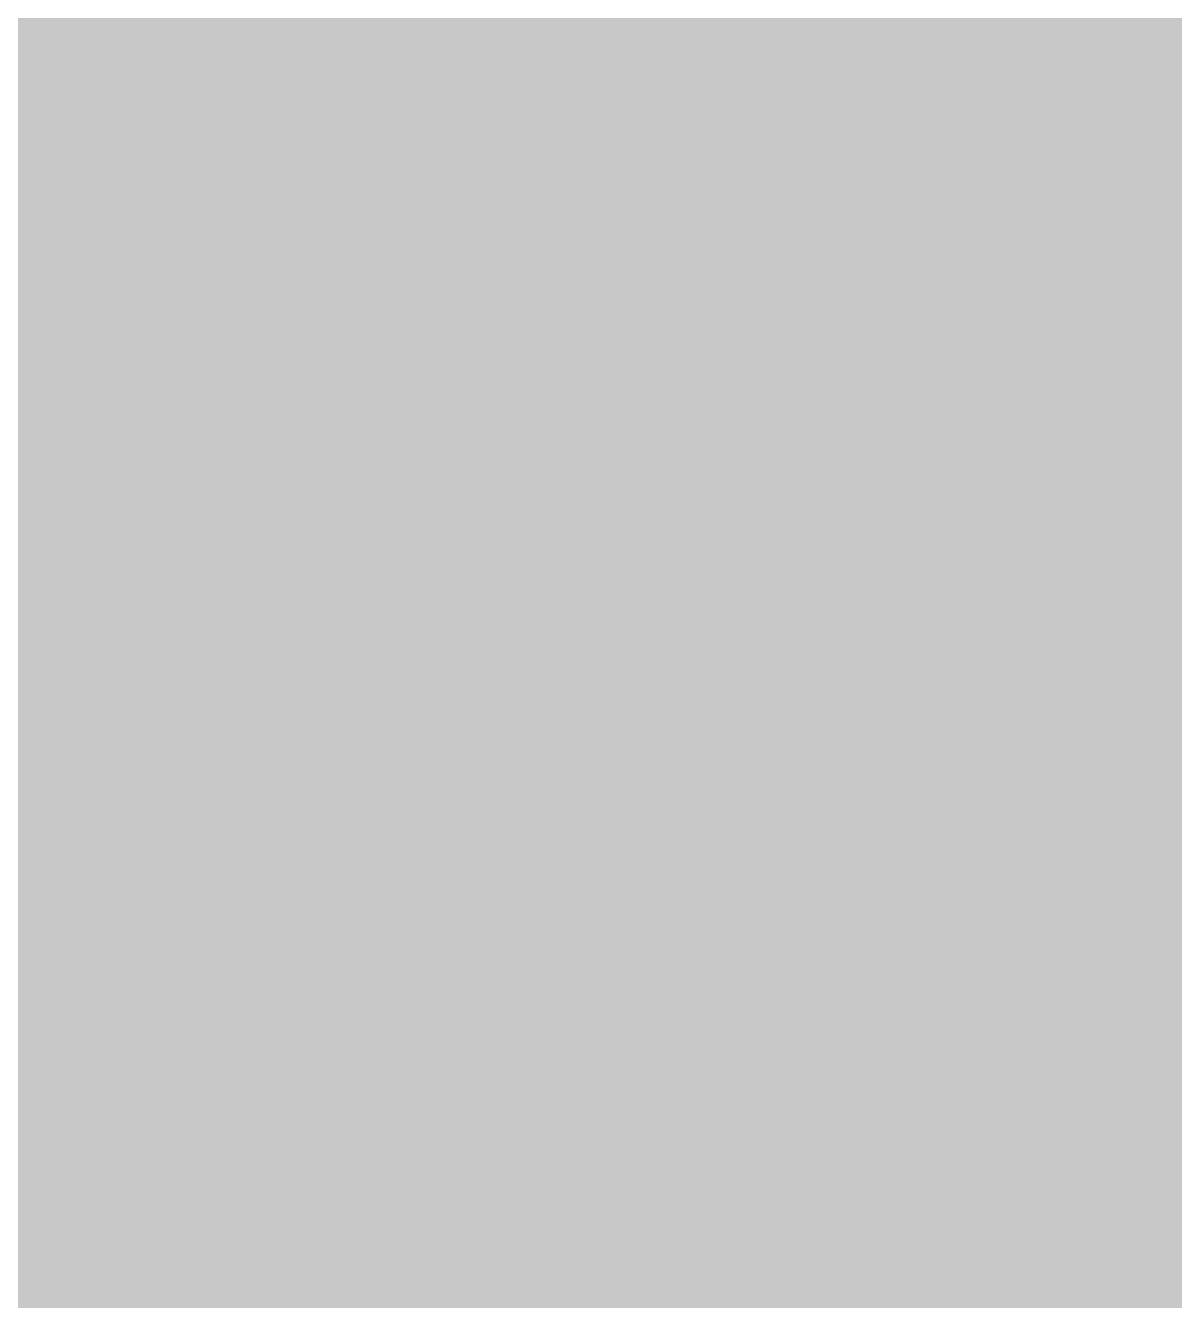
# Model space of a CAD drawing. Header units: millimetres. Extents: x 92 to 588, y 96 to 434.
# Drawn here: x 374.08 to 396.47, y 367 to 391.85 of the extents above; entities that cross this region are included whole.
import ezdxf

# ---------------------------------------------------------------- set-up
doc = ezdxf.new("R2010")
doc.units = ezdxf.units.MM
doc.layers.add('H', color=7, linetype='Continuous')
doc.layers.add('P', color=7, linetype='Continuous')

msp = doc.modelspace()

# ---------------------------------------------------------------- hatches: boundary and pattern name
at = {"layer": 'H', "linetype": 'Continuous'}
for points in [[(291.162, 223.903), (291.162, 433.788), (588.166, 433.788), (588.166, 223.903), (291.162, 223.903)], [(374.717, 390.555), (374.559, 390.59), (374.488, 390.625), (374.418, 390.643), (374.294, 390.731), (374.241, 390.802), (374.171, 390.872), (374.065, 391.049), (374.03, 391.172), (373.994, 391.296), (373.959, 391.578), (373.959, 391.754), (373.959, 391.913), (373.994, 392.213), (374.03, 392.354), (374.065, 392.495), (374.171, 392.724), (374.241, 392.83), (374.312, 392.918), (374.488, 393.077), (374.594, 393.13), (374.717, 393.183), (374.964, 393.236), (375.105, 393.254), (375.194, 393.254), (375.282, 393.236), (375.352, 393.236), (375.405, 393.218), (375.405, 392.883), (375.335, 392.901), (375.247, 392.918), (375.158, 392.936), (375.07, 392.954), (374.982, 392.954), (374.841, 392.918), (374.717, 392.866), (374.594, 392.777), (374.541, 392.724), (374.488, 392.672), (374.418, 392.53), (374.365, 392.372), (374.312, 392.195), (374.312, 392.089), (374.418, 391.895), (374.312, 391.843), (374.312, 391.807), (374.312, 391.772), (374.294, 391.719), (374.294, 391.666), (374.312, 391.543), (374.329, 391.331), (374.347, 391.243), (374.382, 391.155), (374.453, 391.031), (374.488, 390.996), (374.559, 390.925), (374.647, 390.872), (374.717, 390.855), (374.806, 390.837), (374.911, 390.855), (375.035, 390.908), (375.105, 390.961), (375.141, 390.996), (375.176, 391.031), (375.229, 391.119), (375.264, 391.296), (375.282, 391.437), (375.282, 391.525), (375.247, 391.648), (375.229, 391.701), (375.211, 391.754), (375.141, 391.843), (375.105, 391.895), (375.07, 391.913), (374.982, 391.948), (374.947, 391.966), (374.859, 391.984), (374.77, 391.984), (374.647, 391.966), (374.541, 391.948), (374.418, 391.895), (374.312, 392.089), (374.435, 392.16), (374.559, 392.213), (374.629, 392.231), (374.77, 392.266), (374.841, 392.266), (375, 392.266), (375.105, 392.231), (375.176, 392.213), (375.282, 392.16), (375.352, 392.107), (375.423, 392.054), (375.529, 391.913), (375.564, 391.843), (375.599, 391.754), (375.635, 391.56), (375.635, 391.349), (375.599, 391.172), (375.564, 391.084), (375.529, 390.996), (375.441, 390.855), (375.388, 390.802), (375.335, 390.749), (375.194, 390.661), (375.123, 390.625), (375.053, 390.59), (374.894, 390.555), (374.717, 390.555)], [(376.728, 390.555), (376.622, 390.555), (376.446, 390.59), (376.375, 390.608), (376.287, 390.643), (376.164, 390.731), (376.093, 390.784), (376.058, 390.837), (375.97, 390.961), (375.935, 391.031), (375.917, 391.102), (375.882, 391.243), (375.882, 391.331), (375.882, 391.437), (375.935, 391.631), (375.987, 391.719), (376.058, 391.807), (376.217, 391.931), (376.323, 392.001), (376.464, 391.86), (376.34, 391.737), (376.305, 391.666), (376.27, 391.596), (376.234, 391.437), (376.234, 391.349), (376.234, 391.243), (376.305, 391.049), (376.375, 390.961), (376.446, 390.89), (376.622, 390.819), (376.728, 390.819), (376.834, 390.819), (377.01, 390.89), (377.081, 390.943), (377.134, 391.013), (377.205, 391.19), (377.205, 391.296), (377.205, 391.384), (377.169, 391.507), (377.152, 391.56), (377.116, 391.596), (376.993, 391.701), (376.905, 391.754), (376.834, 391.772), (376.746, 391.825), (376.64, 391.86), (376.517, 391.913), (376.464, 391.86), (376.323, 392.001), (376.234, 392.054), (376.076, 392.178), (376.04, 392.248), (375.987, 392.319), (375.952, 392.478), (375.935, 392.583), (375.952, 392.654), (375.97, 392.777), (376.023, 392.901), (376.111, 393.007), (376.164, 393.06), (376.217, 393.113), (376.34, 393.183), (376.481, 393.236), (376.64, 393.254), (376.728, 393.254), (376.816, 393.254), (376.975, 393.236), (377.116, 393.183), (377.24, 393.113), (377.293, 393.077), (377.346, 393.024), (377.416, 392.918), (377.469, 392.795), (377.504, 392.672), (377.504, 392.601), (377.487, 392.513), (377.451, 392.336), (377.399, 392.248), (377.346, 392.178), (377.205, 392.037), (377.099, 391.984), (376.975, 392.142), (377.081, 392.248), (377.099, 392.319), (377.134, 392.372), (377.152, 392.513), (377.152, 392.601), (377.152, 392.689), (377.099, 392.83), (377.046, 392.883), (377.01, 392.918), (376.94, 392.954), (376.816, 392.989), (376.728, 393.007), (376.622, 393.007), (376.481, 392.954), (376.411, 392.901), (376.375, 392.866), (376.34, 392.813), (376.287, 392.707), (376.287, 392.619), (376.287, 392.548), (376.323, 392.442), (376.358, 392.407), (376.375, 392.354), (376.481, 392.283), (376.534, 392.248), (376.605, 392.213), (376.693, 392.16), (376.799, 392.107), (376.905, 392.072), (376.975, 392.142), (377.099, 391.984), (377.205, 391.931), (377.381, 391.79), (377.451, 391.719), (377.504, 391.648), (377.557, 391.454), (377.557, 391.331), (377.557, 391.26), (377.522, 391.102), (377.469, 390.961), (377.381, 390.837), (377.257, 390.731), (377.134, 390.643), (376.975, 390.59), (376.816, 390.555), (376.728, 390.555)], [(378.986, 390.608), (378.986, 390.978), (379.162, 391.137), (379.304, 391.296), (379.462, 391.437), (379.603, 391.596), (379.745, 391.754), (379.956, 392.019), (380.009, 392.125), (380.062, 392.213), (380.115, 392.425), (380.115, 392.53), (380.115, 392.619), (380.08, 392.707), (380.062, 392.76), (380.027, 392.813), (379.991, 392.848), (379.921, 392.901), (379.85, 392.918), (379.762, 392.954), (379.674, 392.954), (379.586, 392.954), (379.498, 392.936), (379.392, 392.901), (379.304, 392.866), (379.233, 392.83), (379.162, 392.795), (379.11, 392.76), (379.057, 392.724), (379.039, 393.095), (379.162, 393.148), (379.339, 393.201), (379.427, 393.218), (379.621, 393.254), (379.709, 393.254), (379.797, 393.254), (379.956, 393.218), (380.097, 393.183), (380.221, 393.113), (380.274, 393.06), (380.327, 393.007), (380.397, 392.901), (380.45, 392.76), (380.468, 392.619), (380.468, 392.548), (380.468, 392.389), (380.432, 392.266), (380.397, 392.142), (380.344, 392.019), (380.274, 391.913), (380.185, 391.807), (380.097, 391.684), (379.991, 391.578), (379.833, 391.402), (379.639, 391.208), (379.445, 391.031), (379.304, 390.908), (380.574, 390.908), (380.574, 390.608), (378.986, 390.608)], [(381.667, 390.555), (381.508, 390.59), (381.42, 390.625), (381.35, 390.643), (381.226, 390.731), (381.173, 390.802), (381.12, 390.872), (381.015, 391.049), (380.962, 391.172), (380.926, 391.296), (380.891, 391.578), (380.891, 391.754), (380.891, 391.913), (380.926, 392.213), (380.962, 392.354), (380.997, 392.495), (381.103, 392.724), (381.173, 392.83), (381.244, 392.918), (381.438, 393.077), (381.544, 393.13), (381.65, 393.183), (381.914, 393.236), (382.055, 393.254), (382.143, 393.254), (382.214, 393.236), (382.285, 393.236), (382.337, 393.218), (382.337, 392.883), (382.267, 392.901), (382.196, 392.918), (382.108, 392.936), (382.002, 392.954), (381.932, 392.954), (381.773, 392.918), (381.65, 392.866), (381.526, 392.777), (381.491, 392.724), (381.438, 392.672), (381.35, 392.53), (381.297, 392.372), (381.261, 392.195), (381.244, 392.089), (381.367, 391.895), (381.244, 391.843), (381.244, 391.807), (381.244, 391.772), (381.244, 391.666), (381.244, 391.543), (381.261, 391.331), (381.297, 391.243), (381.314, 391.155), (381.385, 391.031), (381.42, 390.996), (381.491, 390.925), (381.579, 390.872), (381.667, 390.855), (381.755, 390.837), (381.844, 390.855), (381.985, 390.908), (382.055, 390.961), (382.09, 390.996), (382.126, 391.031), (382.161, 391.119), (382.214, 391.296), (382.214, 391.437), (382.214, 391.525), (382.196, 391.648), (382.179, 391.701), (382.143, 391.754), (382.09, 391.843), (382.038, 391.895), (382.002, 391.913), (381.932, 391.948), (381.879, 391.966), (381.791, 391.984), (381.702, 391.984), (381.597, 391.966), (381.473, 391.948), (381.367, 391.895), (381.244, 392.089), (381.367, 392.16), (381.508, 392.213), (381.561, 392.231), (381.702, 392.266), (381.791, 392.266), (381.932, 392.266), (382.055, 392.231), (382.108, 392.213), (382.232, 392.16), (382.285, 392.107), (382.355, 392.054), (382.461, 391.913), (382.496, 391.843), (382.531, 391.754), (382.567, 391.56), (382.567, 391.454), (382.567, 391.349), (382.531, 391.172), (382.496, 391.084), (382.461, 390.996), (382.373, 390.855), (382.32, 390.802), (382.267, 390.749), (382.143, 390.661), (382.073, 390.625), (381.985, 390.59), (381.826, 390.555), (381.667, 390.555)], [(382.69, 389.814), (381.685, 390.802), (382.69, 391.807), (383.696, 390.802), (382.69, 389.814)], [(378.034, 390.608), (378.034, 391.102), (378.439, 391.102), (378.439, 390.608), (378.034, 390.608)], [(386.147, 387.803), (385.16, 388.809), (386.147, 389.814), (387.153, 388.809), (386.147, 387.803)], [(387.153, 386.41), (387.065, 386.41), (386.906, 386.427), (386.835, 386.463), (386.765, 386.498), (386.641, 386.586), (386.588, 386.639), (386.518, 386.71), (386.412, 386.904), (386.377, 387.009), (386.341, 387.133), (386.306, 387.433), (386.306, 387.592), (386.306, 387.75), (386.341, 388.068), (386.377, 388.209), (386.412, 388.332), (386.518, 388.562), (386.588, 388.668), (386.659, 388.773), (386.835, 388.914), (386.941, 388.985), (387.065, 389.038), (387.312, 389.091), (387.453, 389.091), (387.541, 389.091), (387.629, 389.073), (387.7, 389.073), (387.753, 389.056), (387.753, 388.72), (387.682, 388.756), (387.611, 388.773), (387.506, 388.791), (387.417, 388.791), (387.329, 388.791), (387.188, 388.756), (387.065, 388.703), (386.941, 388.632), (386.888, 388.579), (386.853, 388.509), (386.765, 388.385), (386.712, 388.227), (386.677, 388.033), (386.659, 387.927), (386.765, 387.75), (386.659, 387.68), (386.659, 387.609), (386.659, 387.38), (386.677, 387.168), (386.712, 387.08), (386.73, 387.009), (386.8, 386.886), (386.835, 386.833), (386.906, 386.763), (386.994, 386.727), (387.065, 386.692), (387.153, 386.692), (387.259, 386.692), (387.382, 386.745), (387.47, 386.798), (387.488, 386.833), (387.523, 386.868), (387.576, 386.974), (387.629, 387.133), (387.629, 387.274), (387.629, 387.362), (387.611, 387.486), (387.576, 387.556), (387.559, 387.609), (387.488, 387.697), (387.453, 387.733), (387.417, 387.768), (387.329, 387.803), (387.294, 387.803), (387.206, 387.821), (387.118, 387.821), (386.994, 387.821), (386.888, 387.786), (386.765, 387.75), (386.659, 387.927), (386.782, 388.015), (386.906, 388.068), (386.976, 388.085), (387.118, 388.103), (387.188, 388.103), (387.347, 388.103), (387.453, 388.085), (387.523, 388.068), (387.629, 387.997), (387.7, 387.962), (387.77, 387.891), (387.876, 387.768), (387.911, 387.68), (387.947, 387.592), (387.982, 387.398), (387.982, 387.292), (387.982, 387.203), (387.947, 387.009), (387.911, 386.921), (387.876, 386.851), (387.788, 386.71), (387.735, 386.639), (387.682, 386.586), (387.541, 386.498), (387.47, 386.463), (387.4, 386.445), (387.241, 386.41), (387.153, 386.41)], [(389.075, 386.392), (388.97, 386.41), (388.793, 386.427), (388.723, 386.463), (388.635, 386.48), (388.511, 386.568), (388.458, 386.621), (388.405, 386.674), (388.317, 386.798), (388.282, 386.868), (388.264, 386.939), (388.229, 387.098), (388.229, 387.168), (388.229, 387.274), (388.282, 387.468), (388.335, 387.556), (388.405, 387.644), (388.564, 387.786), (388.67, 387.838), (388.811, 387.697), (388.687, 387.592), (388.652, 387.521), (388.617, 387.45), (388.582, 387.292), (388.582, 387.203), (388.582, 387.08), (388.652, 386.886), (388.723, 386.815), (388.793, 386.745), (388.97, 386.657), (389.075, 386.657), (389.181, 386.657), (389.358, 386.727), (389.428, 386.78), (389.481, 386.851), (389.552, 387.045), (389.552, 387.151), (389.552, 387.221), (389.516, 387.345), (389.499, 387.398), (389.464, 387.45), (389.34, 387.539), (389.252, 387.592), (389.181, 387.627), (389.093, 387.662), (388.987, 387.697), (388.881, 387.75), (388.811, 387.697), (388.67, 387.838), (388.582, 387.909), (388.44, 388.033), (388.388, 388.085), (388.335, 388.156), (388.299, 388.332), (388.299, 388.421), (388.299, 388.491), (388.317, 388.632), (388.37, 388.756), (388.458, 388.862), (388.511, 388.914), (388.564, 388.95), (388.687, 389.02), (388.829, 389.073), (388.987, 389.091), (389.075, 389.108), (389.164, 389.091), (389.322, 389.073), (389.464, 389.038), (389.587, 388.967), (389.64, 388.914), (389.693, 388.862), (389.763, 388.756), (389.816, 388.65), (389.852, 388.509), (389.852, 388.438), (389.852, 388.35), (389.799, 388.191), (389.746, 388.103), (389.693, 388.015), (389.552, 387.891), (389.446, 387.838), (389.322, 387.98), (389.428, 388.103), (389.446, 388.156), (389.481, 388.227), (389.499, 388.368), (389.516, 388.438), (389.499, 388.526), (389.446, 388.668), (389.393, 388.738), (389.358, 388.756), (389.287, 388.809), (389.164, 388.844), (389.075, 388.844), (388.97, 388.844), (388.829, 388.791), (388.758, 388.738), (388.723, 388.72), (388.687, 388.65), (388.652, 388.544), (388.635, 388.456), (388.635, 388.403), (388.67, 388.297), (388.705, 388.244), (388.74, 388.209), (388.829, 388.121), (388.881, 388.085), (388.952, 388.05), (389.058, 387.997), (389.164, 387.962), (389.252, 387.927), (389.322, 387.98), (389.446, 387.838), (389.569, 387.768), (389.728, 387.644), (389.799, 387.574), (389.852, 387.486), (389.905, 387.292), (389.905, 387.186), (389.905, 387.098), (389.887, 386.939), (389.816, 386.798), (389.728, 386.674), (389.675, 386.621), (389.605, 386.568), (389.481, 386.48), (389.322, 386.427), (389.164, 386.41), (389.075, 386.392)], [(392.356, 386.463), (392.356, 387.345), (392.356, 387.627), (392.356, 388.632), (391.492, 387.627), (392.356, 387.627), (392.356, 387.345), (391.21, 387.345), (391.21, 387.715), (392.374, 389.038), (392.691, 389.038), (392.691, 387.627), (392.991, 387.627), (392.991, 387.345), (392.691, 387.345), (392.691, 386.463), (392.356, 386.463)], [(393.291, 386.463), (393.291, 386.815), (393.45, 386.974), (393.609, 387.133), (393.767, 387.292), (393.909, 387.45), (394.05, 387.609), (394.244, 387.856), (394.314, 387.962), (394.35, 388.068), (394.42, 388.262), (394.42, 388.368), (394.402, 388.473), (394.385, 388.562), (394.367, 388.597), (394.314, 388.668), (394.297, 388.685), (394.226, 388.738), (394.155, 388.773), (394.067, 388.791), (393.979, 388.791), (393.873, 388.791), (393.785, 388.773), (393.697, 388.738), (393.609, 388.72), (393.538, 388.685), (393.468, 388.65), (393.397, 388.597), (393.362, 388.579), (393.344, 388.932), (393.45, 388.985), (393.644, 389.038), (393.732, 389.073), (393.909, 389.091), (394.085, 389.091), (394.244, 389.073), (394.385, 389.02), (394.508, 388.95), (394.561, 388.897), (394.614, 388.862), (394.685, 388.738), (394.738, 388.615), (394.773, 388.473), (394.773, 388.385), (394.755, 388.244), (394.738, 388.103), (394.702, 387.98), (394.632, 387.874), (394.561, 387.75), (394.473, 387.644), (394.385, 387.539), (394.297, 387.433), (394.12, 387.239), (393.926, 387.062), (393.732, 386.886), (393.609, 386.763), (394.879, 386.763), (394.879, 386.463), (393.291, 386.463)], [(374.7, 386.11), (374.629, 386.128), (374.559, 386.128), (374.488, 386.145), (374.488, 386.48), (374.559, 386.463), (374.629, 386.427), (374.735, 386.41), (374.823, 386.41), (374.911, 386.41), (375.053, 386.445), (375.194, 386.498), (375.317, 386.586), (375.352, 386.639), (375.405, 386.692), (375.476, 386.833), (375.529, 386.992), (375.564, 387.168), (375.582, 387.274), (375.476, 387.468), (375.582, 387.521), (375.582, 387.592), (375.582, 387.627), (375.582, 387.68), (375.582, 387.821), (375.564, 388.033), (375.546, 388.121), (375.511, 388.191), (375.441, 388.315), (375.405, 388.368), (375.37, 388.403), (375.282, 388.473), (375.247, 388.491), (375.176, 388.509), (375.088, 388.509), (374.982, 388.509), (374.841, 388.456), (374.77, 388.403), (374.735, 388.368), (374.717, 388.332), (374.665, 388.227), (374.612, 388.068), (374.612, 387.927), (374.612, 387.838), (374.629, 387.715), (374.647, 387.644), (374.682, 387.609), (374.753, 387.503), (374.788, 387.468), (374.823, 387.45), (374.894, 387.415), (374.947, 387.398), (375.017, 387.38), (375.123, 387.38), (375.229, 387.38), (375.352, 387.415), (375.476, 387.468), (375.582, 387.274), (375.441, 387.186), (375.317, 387.133), (375.247, 387.115), (375.105, 387.098), (375.035, 387.098), (374.894, 387.098), (374.77, 387.133), (374.717, 387.151), (374.594, 387.203), (374.541, 387.256), (374.47, 387.309), (374.365, 387.433), (374.329, 387.521), (374.294, 387.609), (374.259, 387.803), (374.259, 387.909), (374.259, 388.015), (374.294, 388.191), (374.329, 388.279), (374.365, 388.35), (374.453, 388.491), (374.506, 388.562), (374.559, 388.615), (374.682, 388.703), (374.841, 388.773), (375, 388.791), (375.088, 388.809), (375.176, 388.791), (375.335, 388.773), (375.405, 388.738), (375.476, 388.703), (375.599, 388.615), (375.652, 388.562), (375.723, 388.491), (375.829, 388.315), (375.864, 388.191), (375.899, 388.068), (375.935, 387.786), (375.935, 387.609), (375.935, 387.45), (375.899, 387.151), (375.864, 387.009), (375.829, 386.868), (375.723, 386.621), (375.652, 386.533), (375.582, 386.427), (375.388, 386.269), (375.3, 386.216), (375.194, 386.163), (374.929, 386.11), (374.77, 386.11), (374.7, 386.11)], [(377.381, 386.163), (377.381, 386.533), (377.54, 386.692), (377.698, 386.833), (377.857, 386.992), (377.998, 387.151), (378.139, 387.309), (378.351, 387.574), (378.404, 387.662), (378.457, 387.768), (378.51, 387.962), (378.51, 388.068), (378.51, 388.174), (378.475, 388.262), (378.457, 388.297), (378.422, 388.368), (378.386, 388.403), (378.316, 388.438), (378.245, 388.473), (378.157, 388.491), (378.069, 388.509), (377.981, 388.491), (377.892, 388.473), (377.787, 388.456), (377.698, 388.421), (377.628, 388.385), (377.557, 388.35), (377.504, 388.315), (377.451, 388.279), (377.434, 388.65), (377.557, 388.703), (377.734, 388.756), (377.822, 388.773), (378.016, 388.791), (378.104, 388.809), (378.192, 388.791), (378.351, 388.773), (378.492, 388.72), (378.616, 388.65), (378.669, 388.615), (378.704, 388.562), (378.792, 388.456), (378.845, 388.315), (378.863, 388.174), (378.863, 388.085), (378.863, 387.944), (378.827, 387.803), (378.792, 387.68), (378.739, 387.574), (378.669, 387.468), (378.58, 387.345), (378.492, 387.239), (378.386, 387.133), (378.21, 386.957), (378.016, 386.763), (377.84, 386.586), (377.698, 386.463), (378.968, 386.463), (378.968, 386.163), (377.381, 386.163)], [(380.009, 386.11), (379.921, 386.11), (379.727, 386.128), (379.621, 386.163), (379.445, 386.216), (379.304, 386.269), (379.304, 386.639), (379.445, 386.551), (379.621, 386.48), (379.709, 386.445), (379.903, 386.41), (379.991, 386.41), (380.097, 386.41), (380.203, 386.445), (380.256, 386.463), (380.344, 386.516), (380.38, 386.551), (380.45, 386.639), (380.485, 386.727), (380.503, 386.763), (380.521, 386.886), (380.521, 386.957), (380.521, 387.027), (380.503, 387.133), (380.485, 387.186), (380.468, 387.221), (380.397, 387.309), (380.362, 387.327), (380.291, 387.38), (380.203, 387.398), (380.097, 387.415), (379.833, 387.415), (379.833, 387.715), (379.939, 387.715), (380.062, 387.715), (380.256, 387.768), (380.327, 387.821), (380.362, 387.856), (380.415, 387.909), (380.468, 388.033), (380.468, 388.138), (380.468, 388.191), (380.45, 388.279), (380.432, 388.315), (380.415, 388.35), (380.362, 388.403), (380.344, 388.421), (380.274, 388.456), (380.185, 388.491), (380.115, 388.491), (380.027, 388.509), (379.939, 388.491), (379.833, 388.473), (379.745, 388.456), (379.656, 388.421), (379.568, 388.385), (379.515, 388.35), (379.445, 388.315), (379.392, 388.279), (379.374, 388.65), (379.498, 388.703), (379.674, 388.756), (379.78, 388.773), (379.956, 388.791), (380.044, 388.809), (380.221, 388.791), (380.362, 388.773), (380.415, 388.738), (380.538, 388.685), (380.591, 388.65), (380.644, 388.615), (380.732, 388.509), (380.768, 388.456), (380.785, 388.385), (380.82, 388.262), (380.82, 388.174), (380.82, 388.068), (380.75, 387.891), (380.679, 387.803), (380.609, 387.733), (380.45, 387.627), (380.344, 387.592), (380.432, 387.556), (380.521, 387.521), (380.609, 387.468), (380.697, 387.415), (380.732, 387.362), (380.803, 387.274), (380.82, 387.221), (380.856, 387.151), (380.873, 387.009), (380.873, 386.939), (380.873, 386.851), (380.838, 386.692), (380.82, 386.604), (380.785, 386.533), (380.697, 386.41), (380.644, 386.357), (380.591, 386.286), (380.45, 386.198), (380.38, 386.163), (380.291, 386.145), (380.115, 386.11), (380.009, 386.11)], [(390.381, 386.463), (390.381, 386.957), (390.786, 386.957), (390.786, 386.463), (390.381, 386.463)], [(376.428, 386.163), (376.428, 386.657), (376.834, 386.657), (376.834, 386.163), (376.428, 386.163)], [(387.611, 382.97), (386.624, 383.976), (387.611, 384.981), (388.617, 383.976), (387.611, 382.97)], [(388.617, 381.577), (388.529, 381.577), (388.37, 381.612), (388.299, 381.63), (388.229, 381.665), (388.105, 381.753), (388.052, 381.806), (387.982, 381.877), (387.876, 382.071), (387.841, 382.176), (387.805, 382.3), (387.77, 382.6), (387.77, 382.758), (387.77, 382.935), (387.805, 383.235), (387.841, 383.376), (387.876, 383.499), (387.982, 383.746), (388.052, 383.852), (388.123, 383.94), (388.299, 384.099), (388.405, 384.152), (388.529, 384.205), (388.776, 384.258), (388.934, 384.258), (389.005, 384.258), (389.093, 384.258), (389.164, 384.24), (389.217, 384.223), (389.217, 383.887), (389.146, 383.923), (389.075, 383.94), (388.987, 383.958), (388.881, 383.958), (388.793, 383.958), (388.652, 383.94), (388.529, 383.87), (388.405, 383.799), (388.352, 383.746), (388.317, 383.693), (388.229, 383.552), (388.176, 383.393), (388.141, 383.199), (388.123, 383.094), (388.229, 382.917), (388.123, 382.847), (388.123, 382.811), (388.123, 382.776), (388.123, 382.741), (388.123, 382.688), (388.123, 382.564), (388.141, 382.335), (388.176, 382.247), (388.194, 382.176), (388.264, 382.053), (388.299, 382), (388.37, 381.929), (388.458, 381.894), (388.529, 381.859), (388.617, 381.859), (388.723, 381.859), (388.846, 381.912), (388.934, 381.965), (388.97, 382), (388.987, 382.053), (389.04, 382.141), (389.093, 382.318), (389.093, 382.459), (389.093, 382.529), (389.075, 382.67), (389.058, 382.723), (389.023, 382.776), (388.952, 382.864), (388.917, 382.9), (388.881, 382.935), (388.811, 382.97), (388.758, 382.97), (388.67, 382.988), (388.582, 382.988), (388.458, 382.988), (388.352, 382.953), (388.229, 382.917), (388.123, 383.094), (388.246, 383.182), (388.37, 383.235), (388.44, 383.252), (388.582, 383.27), (388.67, 383.27), (388.811, 383.27), (388.934, 383.252), (388.987, 383.235), (389.093, 383.164), (389.164, 383.129), (389.234, 383.076), (389.34, 382.935), (389.375, 382.847), (389.411, 382.776), (389.446, 382.582), (389.446, 382.37), (389.411, 382.176), (389.375, 382.106), (389.34, 382.018), (389.252, 381.877), (389.199, 381.824), (389.146, 381.753), (389.005, 381.665), (388.934, 381.63), (388.864, 381.612), (388.705, 381.577), (388.617, 381.577)], [(390.204, 381.577), (390.134, 381.577), (390.046, 381.577), (389.975, 381.594), (389.905, 381.612), (389.905, 381.947), (389.975, 381.929), (390.063, 381.894), (390.151, 381.877), (390.24, 381.877), (390.328, 381.877), (390.487, 381.912), (390.61, 381.965), (390.734, 382.053), (390.786, 382.106), (390.822, 382.159), (390.91, 382.3), (390.963, 382.459), (390.998, 382.635), (390.998, 382.741), (390.91, 382.935), (390.998, 382.988), (391.016, 383.058), (391.016, 383.27), (390.98, 383.499), (390.963, 383.588), (390.928, 383.658), (390.875, 383.782), (390.822, 383.834), (390.786, 383.87), (390.716, 383.94), (390.681, 383.958), (390.592, 383.976), (390.504, 383.976), (390.398, 383.976), (390.275, 383.923), (390.187, 383.87), (390.134, 383.782), (390.081, 383.693), (390.046, 383.517), (390.028, 383.393), (390.028, 383.305), (390.063, 383.164), (390.099, 383.058), (390.169, 382.97), (390.204, 382.935), (390.24, 382.917), (390.328, 382.882), (390.363, 382.864), (390.451, 382.847), (390.54, 382.847), (390.645, 382.847), (390.786, 382.882), (390.91, 382.935), (390.998, 382.741), (390.857, 382.653), (390.734, 382.6), (390.681, 382.582), (390.54, 382.564), (390.469, 382.564), (390.328, 382.564), (390.204, 382.6), (390.134, 382.617), (390.028, 382.67), (389.957, 382.706), (389.905, 382.776), (389.799, 382.9), (389.746, 382.988), (389.728, 383.058), (389.693, 383.252), (389.675, 383.376), (389.693, 383.464), (389.71, 383.658), (389.746, 383.729), (389.781, 383.817), (389.869, 383.958), (389.922, 384.028), (389.975, 384.081), (390.116, 384.17), (390.187, 384.205), (390.275, 384.223), (390.416, 384.258), (390.504, 384.258), (390.592, 384.258), (390.751, 384.24), (390.822, 384.205), (390.892, 384.17), (391.016, 384.081), (391.086, 384.028), (391.139, 383.958), (391.245, 383.764), (391.28, 383.658), (391.316, 383.535), (391.351, 383.252), (391.351, 383.076), (391.351, 382.917), (391.316, 382.617), (391.28, 382.459), (391.245, 382.335), (391.139, 382.088), (391.069, 381.982), (390.998, 381.894), (390.822, 381.735), (390.716, 381.683), (390.61, 381.63), (390.345, 381.577), (390.204, 381.577)], [(395.425, 381.577), (395.337, 381.577), (395.143, 381.594), (395.055, 381.63), (394.861, 381.665), (394.72, 381.735), (394.72, 382.106), (394.879, 382.018), (395.037, 381.947), (395.143, 381.912), (395.32, 381.877), (395.408, 381.877), (395.514, 381.877), (395.62, 381.912), (395.672, 381.929), (395.761, 381.982), (395.796, 382.018), (395.866, 382.106), (395.902, 382.194), (395.919, 382.229), (395.937, 382.353), (395.937, 382.494), (395.919, 382.6), (395.902, 382.653), (395.884, 382.688), (395.831, 382.758), (395.796, 382.794), (395.708, 382.847), (395.62, 382.864), (395.514, 382.882), (395.408, 382.882), (395.249, 382.882), (395.249, 383.164), (395.373, 383.164), (395.478, 383.182), (395.672, 383.235), (395.743, 383.288), (395.778, 383.305), (395.849, 383.376), (395.884, 383.499), (395.902, 383.605), (395.902, 383.658), (395.884, 383.746), (395.866, 383.782), (395.831, 383.799), (395.796, 383.87), (395.761, 383.887), (395.69, 383.923), (395.62, 383.94), (395.531, 383.958), (395.443, 383.958), (395.355, 383.958), (395.267, 383.94), (395.161, 383.923), (395.073, 383.887), (395.002, 383.852), (394.932, 383.817), (394.879, 383.782), (394.826, 383.746), (394.79, 384.099), (394.932, 384.17), (395.108, 384.223), (395.196, 384.24), (395.39, 384.258), (395.478, 384.258), (395.637, 384.258), (395.778, 384.223), (395.849, 384.205), (395.955, 384.152), (396.025, 384.117), (396.078, 384.081), (396.166, 383.976), (396.184, 383.923), (396.219, 383.852), (396.237, 383.729), (396.255, 383.64), (396.237, 383.535), (396.166, 383.358), (396.113, 383.27), (396.043, 383.199), (395.866, 383.094), (395.778, 383.058), (395.849, 383.023), (395.937, 382.988), (396.043, 382.935), (396.113, 382.864), (396.149, 382.829), (396.219, 382.741), (396.255, 382.688), (396.272, 382.617), (396.29, 382.476), (396.29, 382.3), (396.272, 382.141), (396.237, 382.071), (396.202, 382), (396.113, 381.877), (396.06, 381.806), (396.008, 381.753), (395.866, 381.665), (395.796, 381.63), (395.708, 381.612), (395.531, 381.577), (395.425, 381.577)], [(393.009, 381.63), (393.009, 381.894), (393.468, 381.894), (393.468, 383.623), (393.009, 383.623), (393.009, 383.852), (393.132, 383.87), (393.326, 383.905), (393.397, 383.94), (393.468, 384.011), (393.52, 384.117), (393.538, 384.223), (393.803, 384.223), (393.803, 381.894), (394.261, 381.894), (394.261, 381.63), (393.009, 381.63)], [(376.834, 379.583), (376.746, 379.583), (376.587, 379.619), (376.517, 379.636), (376.446, 379.672), (376.323, 379.76), (376.252, 379.813), (376.199, 379.883), (376.093, 380.077), (376.058, 380.183), (376.023, 380.307), (375.987, 380.607), (375.97, 380.765), (375.987, 380.942), (376.005, 381.242), (376.04, 381.383), (376.076, 381.506), (376.181, 381.753), (376.252, 381.859), (376.34, 381.947), (376.517, 382.106), (376.622, 382.159), (376.728, 382.212), (376.993, 382.265), (377.134, 382.265), (377.222, 382.265), (377.293, 382.265), (377.363, 382.247), (377.434, 382.229), (377.434, 381.894), (377.363, 381.929), (377.275, 381.947), (377.187, 381.965), (377.081, 381.965), (377.01, 381.965), (376.869, 381.947), (376.728, 381.877), (376.622, 381.806), (376.57, 381.753), (376.517, 381.7), (376.446, 381.559), (376.375, 381.4), (376.34, 381.206), (376.34, 381.1), (376.446, 380.924), (376.34, 380.853), (376.323, 380.783), (376.323, 380.571), (376.358, 380.342), (376.375, 380.254), (376.411, 380.183), (376.464, 380.06), (376.517, 380.007), (376.587, 379.936), (376.658, 379.901), (376.746, 379.866), (376.834, 379.866), (376.94, 379.866), (377.063, 379.919), (377.134, 379.972), (377.169, 380.007), (377.205, 380.06), (377.257, 380.148), (377.293, 380.324), (377.293, 380.465), (377.293, 380.536), (377.275, 380.677), (377.257, 380.73), (377.24, 380.783), (377.169, 380.871), (377.116, 380.906), (377.081, 380.942), (377.01, 380.977), (376.975, 380.977), (376.887, 380.995), (376.799, 380.995), (376.675, 380.995), (376.552, 380.959), (376.446, 380.924), (376.34, 381.1), (376.464, 381.189), (376.587, 381.242), (376.658, 381.259), (376.799, 381.277), (376.869, 381.277), (377.01, 381.277), (377.134, 381.259), (377.187, 381.242), (377.31, 381.171), (377.363, 381.136), (377.434, 381.083), (377.54, 380.942), (377.575, 380.853), (377.61, 380.783), (377.645, 380.589), (377.645, 380.465), (377.645, 380.377), (377.61, 380.183), (377.593, 380.113), (377.557, 380.024), (377.469, 379.883), (377.416, 379.83), (377.346, 379.76), (377.222, 379.672), (377.152, 379.636), (377.081, 379.619), (376.922, 379.583), (376.834, 379.583)], [(378.404, 379.583), (378.333, 379.583), (378.263, 379.601), (378.192, 379.601), (378.122, 379.619), (378.122, 379.954), (378.192, 379.936), (378.263, 379.901), (378.369, 379.883), (378.457, 379.883), (378.545, 379.883), (378.686, 379.919), (378.827, 379.972), (378.933, 380.06), (378.986, 380.113), (379.039, 380.166), (379.11, 380.307), (379.162, 380.465), (379.198, 380.642), (379.215, 380.748), (379.11, 380.942), (379.215, 380.995), (379.215, 381.065), (379.215, 381.1), (379.215, 381.153), (379.215, 381.277), (379.198, 381.506), (379.162, 381.594), (379.145, 381.665), (379.074, 381.788), (379.039, 381.841), (379.004, 381.877), (378.915, 381.947), (378.88, 381.965), (378.81, 381.982), (378.704, 381.982), (378.616, 381.982), (378.475, 381.929), (378.404, 381.877), (378.369, 381.841), (378.333, 381.788), (378.298, 381.7), (378.245, 381.524), (378.245, 381.4), (378.245, 381.312), (378.263, 381.171), (378.28, 381.118), (378.316, 381.065), (378.369, 380.977), (378.422, 380.942), (378.457, 380.924), (378.527, 380.889), (378.563, 380.871), (378.651, 380.853), (378.757, 380.853), (378.863, 380.853), (378.986, 380.889), (379.11, 380.942), (379.215, 380.748), (379.074, 380.659), (378.951, 380.607), (378.88, 380.589), (378.739, 380.571), (378.669, 380.571), (378.527, 380.571), (378.404, 380.607), (378.351, 380.624), (378.228, 380.677), (378.175, 380.712), (378.104, 380.783), (377.998, 380.906), (377.963, 380.995), (377.928, 381.065), (377.892, 381.259), (377.892, 381.471), (377.928, 381.665), (377.963, 381.735), (377.998, 381.824), (378.086, 381.965), (378.139, 382.035), (378.192, 382.088), (378.316, 382.176), (378.404, 382.212), (378.475, 382.229), (378.633, 382.265), (378.704, 382.265), (378.792, 382.265), (378.968, 382.247), (379.039, 382.212), (379.11, 382.176), (379.233, 382.088), (379.286, 382.035), (379.356, 381.965), (379.462, 381.771), (379.498, 381.665), (379.533, 381.541), (379.568, 381.259), (379.568, 381.083), (379.568, 380.924), (379.533, 380.624), (379.498, 380.465), (379.462, 380.342), (379.356, 380.095), (379.286, 379.989), (379.198, 379.901), (379.021, 379.742), (378.933, 379.689), (378.81, 379.636), (378.563, 379.583), (378.404, 379.583)], [(382.955, 379.636), (382.955, 379.989), (383.131, 380.166), (383.272, 380.307), (383.431, 380.465), (383.572, 380.624), (383.713, 380.783), (383.925, 381.03), (383.978, 381.136), (384.031, 381.242), (384.084, 381.436), (384.084, 381.541), (384.084, 381.647), (384.048, 381.735), (384.031, 381.771), (383.995, 381.841), (383.96, 381.877), (383.907, 381.912), (383.819, 381.947), (383.749, 381.965), (383.643, 381.965), (383.555, 381.965), (383.466, 381.947), (383.36, 381.929), (383.272, 381.894), (383.202, 381.859), (383.131, 381.824), (383.078, 381.788), (383.025, 381.753), (383.008, 382.123), (383.131, 382.176), (383.308, 382.229), (383.413, 382.247), (383.59, 382.265), (383.766, 382.265), (383.925, 382.247), (384.066, 382.194), (384.19, 382.123), (384.242, 382.088), (384.295, 382.035), (384.366, 381.912), (384.419, 381.788), (384.436, 381.647), (384.436, 381.559), (384.436, 381.418), (384.401, 381.277), (384.366, 381.153), (384.313, 381.048), (384.242, 380.924), (384.154, 380.818), (384.066, 380.712), (383.96, 380.607), (383.801, 380.43), (383.607, 380.236), (383.413, 380.06), (383.272, 379.936), (384.56, 379.936), (384.56, 379.636), (382.955, 379.636)], [(382.038, 379.636), (382.038, 380.518), (382.038, 380.801), (382.038, 381.806), (381.156, 380.801), (382.038, 380.801), (382.038, 380.518), (380.891, 380.518), (380.891, 380.889), (382.038, 382.212), (382.373, 382.212), (382.373, 380.801), (382.673, 380.801), (382.673, 380.518), (382.373, 380.518), (382.373, 379.636), (382.038, 379.636)], [(391.845, 381.63), (391.845, 382.123), (392.25, 382.123), (392.25, 381.63), (391.845, 381.63)], [(380.044, 379.636), (380.044, 380.13), (380.468, 380.13), (380.468, 379.636), (380.044, 379.636)], [(375.829, 377.749), (374.823, 378.754), (375.829, 379.742), (376.834, 378.754), (375.829, 377.749)], [(383.89, 376.408), (382.884, 377.414), (383.89, 378.419), (384.895, 377.414), (383.89, 376.408)], [(373.747, 375.174), (373.571, 375.209), (373.5, 375.244), (373.412, 375.262), (373.289, 375.35), (373.218, 375.403), (373.165, 375.456), (373.095, 375.579), (373.059, 375.65), (373.042, 375.721), (373.006, 375.879), (373.006, 375.95), (373.006, 376.056), (373.059, 376.25), (373.112, 376.338), (373.183, 376.426), (373.342, 376.567), (373.447, 376.62), (373.571, 376.479), (373.465, 376.356), (373.43, 376.303), (373.395, 376.232), (373.359, 376.073), (373.359, 375.985), (373.359, 375.862), (373.43, 375.668), (373.5, 375.597), (373.571, 375.527), (373.747, 375.438), (373.853, 375.438), (373.959, 375.438), (374.135, 375.509), (374.206, 375.562), (374.259, 375.632), (374.329, 375.809), (374.329, 375.932), (374.329, 376.003), (374.294, 376.126), (374.276, 376.179), (374.224, 376.232), (374.118, 376.32), (374.03, 376.373), (373.959, 376.408), (373.871, 376.444), (373.765, 376.479), (373.641, 376.532), (373.571, 376.479), (373.447, 376.62), (373.342, 376.691), (373.2, 376.814), (373.165, 376.867), (373.112, 376.938), (373.077, 377.096), (373.059, 377.202), (373.059, 377.273), (373.095, 377.414), (373.148, 377.52), (373.236, 377.643), (373.289, 377.678), (373.342, 377.731), (373.465, 377.802), (373.606, 377.855), (373.765, 377.873), (373.924, 377.873), (374.082, 377.855), (374.224, 377.802), (374.347, 377.749), (374.418, 377.696), (374.453, 377.643), (374.541, 377.537), (374.594, 377.432), (374.612, 377.29), (374.629, 377.22), (374.612, 377.132), (374.559, 376.973), (374.523, 376.885), (374.47, 376.797), (374.312, 376.673), (374.224, 376.62), (374.1, 376.761), (374.206, 376.885), (374.224, 376.938), (374.259, 377.008), (374.276, 377.149), (374.276, 377.22), (374.276, 377.308), (374.224, 377.449), (374.171, 377.502), (374.135, 377.537), (374.065, 377.573), (373.941, 377.626), (373.835, 377.626), (373.747, 377.626), (373.589, 377.573), (373.536, 377.52), (373.5, 377.502), (373.465, 377.432), (373.412, 377.326), (373.412, 377.238), (373.412, 377.185), (373.447, 377.061), (373.483, 377.026), (373.5, 376.973), (373.606, 376.902), (373.659, 376.867), (373.818, 376.779), (373.924, 376.726), (374.03, 376.708), (374.1, 376.761), (374.224, 376.62), (374.329, 376.55), (374.506, 376.426), (374.576, 376.356), (374.629, 376.267), (374.682, 376.073), (374.682, 375.95), (374.682, 375.879), (374.647, 375.721), (374.594, 375.579), (374.506, 375.456), (374.453, 375.403), (374.382, 375.35), (374.241, 375.262), (374.1, 375.209), (373.941, 375.174), (373.747, 375.174)], [(382.673, 373.939), (382.584, 373.939), (382.426, 373.957), (382.355, 373.992), (382.285, 374.027), (382.161, 374.115), (382.108, 374.168), (382.038, 374.239), (381.932, 374.433), (381.896, 374.539), (381.861, 374.662), (381.826, 374.962), (381.808, 375.121), (381.826, 375.28), (381.861, 375.597), (381.879, 375.738), (381.914, 375.862), (382.038, 376.091), (382.09, 376.197), (382.179, 376.303), (382.355, 376.444), (382.461, 376.514), (382.567, 376.567), (382.831, 376.62), (382.972, 376.62), (383.061, 376.62), (383.131, 376.603), (383.202, 376.603), (383.272, 376.585), (383.272, 376.25), (383.202, 376.285), (383.114, 376.303), (383.025, 376.32), (382.92, 376.32), (382.849, 376.32), (382.708, 376.285), (382.567, 376.232), (382.461, 376.162), (382.408, 376.109), (382.355, 376.038), (382.285, 375.915), (382.214, 375.756), (382.179, 375.562), (382.179, 375.456), (382.285, 375.28), (382.179, 375.209), (382.161, 375.138), (382.161, 375.05), (382.161, 374.909), (382.196, 374.698), (382.214, 374.609), (382.249, 374.539), (382.302, 374.415), (382.355, 374.362), (382.426, 374.292), (382.496, 374.257), (382.584, 374.221), (382.673, 374.221), (382.778, 374.221), (382.902, 374.274), (382.972, 374.327), (383.008, 374.362), (383.043, 374.398), (383.096, 374.503), (383.131, 374.662), (383.131, 374.803), (383.131, 374.892), (383.114, 375.015), (383.096, 375.086), (383.078, 375.138), (383.008, 375.227), (382.955, 375.262), (382.92, 375.297), (382.849, 375.333), (382.814, 375.333), (382.725, 375.35), (382.637, 375.35), (382.514, 375.35), (382.39, 375.315), (382.285, 375.28), (382.179, 375.456), (382.302, 375.544), (382.426, 375.597), (382.496, 375.615), (382.637, 375.632), (382.708, 375.632), (382.849, 375.632), (382.972, 375.615), (383.025, 375.597), (383.149, 375.527), (383.219, 375.491), (383.272, 375.421), (383.378, 375.297), (383.431, 375.209), (383.449, 375.121), (383.484, 374.927), (383.484, 374.821), (383.484, 374.733), (383.449, 374.539), (383.431, 374.451), (383.396, 374.38), (383.308, 374.239), (383.255, 374.168), (383.184, 374.115), (383.061, 374.027), (382.99, 373.992), (382.92, 373.974), (382.761, 373.939), (382.673, 373.939)], [(384.242, 373.939), (384.172, 373.939), (384.101, 373.939), (384.031, 373.957), (383.96, 373.974), (383.96, 374.309), (384.031, 374.274), (384.101, 374.257), (384.207, 374.239), (384.295, 374.239), (384.384, 374.239), (384.525, 374.274), (384.666, 374.327), (384.772, 374.398), (384.825, 374.451), (384.877, 374.521), (384.948, 374.645), (385.001, 374.821), (385.036, 374.997), (385.054, 375.103), (384.948, 375.28), (385.054, 375.35), (385.054, 375.421), (385.054, 375.632), (385.036, 375.844), (385.001, 375.932), (384.983, 376.02), (384.913, 376.144), (384.877, 376.197), (384.842, 376.232), (384.754, 376.285), (384.719, 376.303), (384.648, 376.338), (384.542, 376.338), (384.454, 376.338), (384.313, 376.285), (384.242, 376.232), (384.172, 376.144), (384.137, 376.056), (384.084, 375.879), (384.084, 375.738), (384.084, 375.668), (384.101, 375.527), (384.154, 375.421), (384.207, 375.333), (384.26, 375.297), (384.295, 375.262), (384.366, 375.227), (384.401, 375.227), (384.489, 375.209), (384.595, 375.209), (384.701, 375.209), (384.825, 375.244), (384.948, 375.28), (385.054, 375.103), (384.913, 375.015), (384.789, 374.962), (384.719, 374.944), (384.578, 374.927), (384.507, 374.927), (384.366, 374.927), (384.242, 374.944), (384.19, 374.962), (384.066, 375.033), (384.013, 375.068), (383.943, 375.121), (383.837, 375.262), (383.801, 375.333), (383.766, 375.421), (383.731, 375.615), (383.731, 375.738), (383.731, 375.826), (383.766, 376.02), (383.801, 376.091), (383.837, 376.179), (383.925, 376.32), (383.978, 376.373), (384.031, 376.444), (384.154, 376.532), (384.242, 376.567), (384.313, 376.585), (384.472, 376.62), (384.56, 376.62), (384.648, 376.62), (384.807, 376.585), (384.877, 376.567), (384.948, 376.532), (385.071, 376.444), (385.124, 376.391), (385.195, 376.32), (385.301, 376.126), (385.336, 376.02), (385.371, 375.897), (385.407, 375.597), (385.407, 375.438), (385.407, 375.28), (385.371, 374.98), (385.336, 374.821), (385.301, 374.68), (385.195, 374.451), (385.124, 374.345), (385.054, 374.257), (384.86, 374.098), (384.772, 374.045), (384.648, 373.992), (384.401, 373.939), (384.242, 373.939)], [(387.876, 373.992), (387.876, 374.874), (387.876, 375.156), (387.876, 376.162), (386.994, 375.156), (387.876, 375.156), (387.876, 374.874), (386.73, 374.874), (386.73, 375.244), (387.894, 376.567), (388.211, 376.567), (388.211, 375.156), (388.511, 375.156), (388.511, 374.874), (388.211, 374.874), (388.211, 373.992), (387.876, 373.992)], [(389.605, 373.939), (389.516, 373.939), (389.358, 373.957), (389.287, 373.992), (389.217, 374.027), (389.093, 374.115), (389.04, 374.168), (388.97, 374.239), (388.864, 374.433), (388.829, 374.539), (388.793, 374.662), (388.758, 374.962), (388.758, 375.121), (388.758, 375.28), (388.793, 375.597), (388.829, 375.738), (388.864, 375.862), (388.97, 376.091), (389.04, 376.197), (389.111, 376.303), (389.287, 376.444), (389.393, 376.514), (389.516, 376.567), (389.763, 376.62), (389.922, 376.62), (389.993, 376.62), (390.081, 376.603), (390.151, 376.603), (390.204, 376.585), (390.204, 376.25), (390.134, 376.285), (390.063, 376.303), (389.957, 376.32), (389.869, 376.32), (389.781, 376.32), (389.64, 376.285), (389.516, 376.232), (389.393, 376.162), (389.34, 376.109), (389.305, 376.038), (389.217, 375.915), (389.164, 375.756), (389.128, 375.562), (389.111, 375.456), (389.217, 375.28), (389.111, 375.209), (389.111, 375.138), (389.111, 375.05), (389.111, 374.909), (389.128, 374.698), (389.164, 374.609), (389.181, 374.539), (389.252, 374.415), (389.287, 374.362), (389.358, 374.292), (389.446, 374.257), (389.516, 374.221), (389.605, 374.221), (389.71, 374.221), (389.834, 374.274), (389.922, 374.327), (389.957, 374.362), (389.975, 374.398), (390.028, 374.503), (390.081, 374.662), (390.081, 374.803), (390.081, 374.892), (390.063, 375.015), (390.046, 375.086), (390.01, 375.138), (389.94, 375.227), (389.905, 375.262), (389.869, 375.297), (389.799, 375.333), (389.746, 375.333), (389.658, 375.35), (389.569, 375.35), (389.446, 375.35), (389.34, 375.315), (389.217, 375.28), (389.111, 375.456), (389.234, 375.544), (389.358, 375.597), (389.428, 375.615), (389.569, 375.632), (389.64, 375.632), (389.799, 375.632), (389.905, 375.615), (389.975, 375.597), (390.081, 375.527), (390.151, 375.491), (390.222, 375.421), (390.328, 375.297), (390.363, 375.209), (390.398, 375.121), (390.434, 374.927), (390.434, 374.821), (390.434, 374.733), (390.398, 374.539), (390.363, 374.451), (390.328, 374.38), (390.24, 374.239), (390.187, 374.168), (390.134, 374.115), (389.993, 374.027), (389.922, 373.992), (389.852, 373.974), (389.693, 373.939), (389.605, 373.939)], [(392.445, 373.304), (392.286, 373.339), (392.215, 373.357), (392.145, 373.392), (392.021, 373.48), (391.951, 373.533), (391.898, 373.622), (391.792, 373.798), (391.757, 373.921), (391.721, 374.045), (391.668, 374.327), (391.668, 374.503), (391.668, 374.662), (391.704, 374.962), (391.739, 375.103), (391.774, 375.244), (391.88, 375.474), (391.951, 375.579), (392.021, 375.668), (392.215, 375.826), (392.321, 375.879), (392.427, 375.932), (392.691, 375.985), (392.833, 375.985), (392.921, 375.985), (392.991, 375.985), (393.062, 375.968), (393.132, 375.95), (393.132, 375.632), (393.062, 375.65), (392.974, 375.668), (392.885, 375.685), (392.78, 375.685), (392.709, 375.685), (392.568, 375.668), (392.427, 375.615), (392.321, 375.527), (392.268, 375.474), (392.215, 375.421), (392.145, 375.28), (392.074, 375.121), (392.039, 374.927), (392.021, 374.821), (392.145, 374.645), (392.021, 374.592), (392.021, 374.539), (392.021, 374.468), (392.021, 374.415), (392.021, 374.292), (392.056, 374.08), (392.074, 373.992), (392.109, 373.904), (392.162, 373.78), (392.198, 373.745), (392.286, 373.657), (392.356, 373.622), (392.445, 373.586), (392.533, 373.586), (392.639, 373.604), (392.762, 373.639), (392.833, 373.71), (392.868, 373.745), (392.903, 373.78), (392.956, 373.868), (392.991, 374.045), (392.991, 374.186), (392.991, 374.257), (392.974, 374.398), (392.956, 374.451), (392.938, 374.503), (392.868, 374.592), (392.815, 374.627), (392.78, 374.662), (392.709, 374.698), (392.674, 374.715), (392.586, 374.715), (392.497, 374.733), (392.374, 374.715), (392.25, 374.698), (392.145, 374.645), (392.021, 374.821), (392.145, 374.909), (392.286, 374.962), (392.356, 374.98), (392.497, 375.015), (392.568, 375.015), (392.709, 374.997), (392.833, 374.98), (392.885, 374.962), (393.009, 374.909), (393.062, 374.856), (393.132, 374.803), (393.238, 374.662), (393.274, 374.592), (393.309, 374.503), (393.344, 374.309), (393.344, 374.204), (393.344, 374.098), (393.309, 373.921), (393.291, 373.833), (393.256, 373.745), (393.168, 373.604), (393.115, 373.551), (393.044, 373.498), (392.921, 373.392), (392.85, 373.375), (392.78, 373.339), (392.621, 373.304), (392.445, 373.304)], [(394.032, 373.304), (393.961, 373.322), (393.873, 373.322), (393.82, 373.339), (393.82, 373.674), (393.873, 373.657), (393.961, 373.639), (394.05, 373.604), (394.155, 373.604), (394.244, 373.604), (394.385, 373.639), (394.526, 373.692), (394.632, 373.78), (394.685, 373.833), (394.738, 373.886), (394.808, 374.027), (394.861, 374.186), (394.896, 374.362), (394.914, 374.468), (394.808, 374.662), (394.914, 374.715), (394.914, 374.786), (394.914, 374.839), (394.914, 374.874), (394.914, 375.015), (394.896, 375.227), (394.861, 375.315), (394.843, 375.385), (394.773, 375.527), (394.738, 375.562), (394.702, 375.615), (394.614, 375.668), (394.579, 375.685), (394.491, 375.703), (394.402, 375.721), (394.297, 375.703), (394.173, 375.65), (394.103, 375.597), (394.067, 375.562), (394.032, 375.527), (393.997, 375.421), (393.944, 375.262), (393.944, 375.121), (393.944, 375.033), (393.961, 374.909), (393.979, 374.856), (393.997, 374.803), (394.067, 374.698), (394.12, 374.662), (394.155, 374.645), (394.226, 374.609), (394.261, 374.592), (394.35, 374.574), (394.438, 374.574), (394.561, 374.592), (394.685, 374.609), (394.808, 374.662), (394.914, 374.468), (394.773, 374.38), (394.649, 374.327), (394.579, 374.309), (394.438, 374.292), (394.367, 374.292), (394.226, 374.292), (394.103, 374.327), (394.05, 374.345), (393.926, 374.398), (393.873, 374.451), (393.803, 374.503), (393.697, 374.627), (393.662, 374.715), (393.626, 374.803), (393.591, 374.997), (393.591, 375.103), (393.591, 375.209), (393.626, 375.385), (393.662, 375.474), (393.679, 375.544), (393.785, 375.685), (393.838, 375.756), (393.891, 375.809), (394.014, 375.897), (394.103, 375.932), (394.173, 375.968), (394.332, 375.985), (394.402, 376.003), (394.491, 375.985), (394.667, 375.968), (394.738, 375.932), (394.808, 375.897), (394.932, 375.826), (394.985, 375.756), (395.055, 375.685), (395.143, 375.509), (395.196, 375.385), (395.231, 375.262), (395.267, 374.98), (395.267, 374.645), (395.231, 374.345), (395.196, 374.204), (395.161, 374.063), (395.055, 373.816), (394.985, 373.727), (394.896, 373.622), (394.72, 373.48), (394.614, 373.41), (394.508, 373.375), (394.261, 373.322), (394.103, 373.304), (394.032, 373.304)], [(385.883, 373.992), (385.883, 374.486), (386.306, 374.486), (386.306, 373.992), (385.883, 373.992)], [(395.743, 373.357), (395.743, 373.851), (396.166, 373.851), (396.166, 373.357), (395.743, 373.357)], [(380.221, 369.318), (381.403, 371.593), (380.062, 371.593), (380.062, 371.893), (381.702, 371.893), (381.702, 371.505), (380.591, 369.318), (380.221, 369.318)], [(382.814, 369.247), (382.708, 369.265), (382.514, 369.3), (382.355, 369.388), (382.232, 369.512), (382.179, 369.582), (382.126, 369.67), (382.055, 369.882), (382.002, 370.129), (381.985, 370.429), (381.985, 370.605), (381.985, 370.764), (382.002, 371.064), (382.055, 371.328), (382.143, 371.54), (382.179, 371.628), (382.232, 371.699), (382.373, 371.822), (382.514, 371.893), (382.708, 371.946), (382.814, 371.946), (382.814, 371.664), (382.743, 371.664), (382.62, 371.628), (382.567, 371.593), (382.531, 371.558), (382.461, 371.452), (382.426, 371.381), (382.408, 371.311), (382.373, 371.152), (382.355, 371.046), (382.337, 370.835), (382.337, 370.605), (382.337, 370.341), (382.355, 370.147), (382.355, 370.058), (382.39, 369.9), (382.426, 369.812), (382.443, 369.759), (382.514, 369.653), (382.567, 369.618), (382.62, 369.582), (382.743, 369.547), (382.884, 369.547), (382.99, 369.582), (383.043, 369.618), (383.096, 369.653), (383.166, 369.741), (383.184, 369.812), (383.219, 369.882), (383.255, 370.041), (383.255, 370.147), (383.272, 370.341), (383.29, 370.605), (383.272, 370.852), (383.255, 371.064), (383.255, 371.152), (383.219, 371.328), (383.184, 371.381), (383.166, 371.452), (383.096, 371.558), (383.043, 371.593), (382.99, 371.628), (382.884, 371.664), (382.814, 371.664), (382.814, 371.946), (382.92, 371.946), (383.096, 371.893), (383.255, 371.822), (383.378, 371.699), (383.431, 371.611), (383.484, 371.523), (383.555, 371.311), (383.607, 371.064), (383.625, 370.764), (383.643, 370.605), (383.625, 370.429), (383.607, 370.129), (383.555, 369.882), (383.484, 369.67), (383.431, 369.582), (383.378, 369.494), (383.255, 369.388), (383.096, 369.3), (382.92, 369.265), (382.814, 369.247)], [(386.095, 369.318), (386.095, 370.2), (386.095, 370.482), (386.095, 371.487), (385.23, 370.482), (386.095, 370.482), (386.095, 370.2), (384.948, 370.2), (384.948, 370.57), (386.112, 371.893), (386.43, 371.893), (386.43, 370.482), (386.73, 370.482), (386.73, 370.2), (386.43, 370.2), (386.43, 369.318), (386.095, 369.318)], [(387.47, 369.265), (387.4, 369.265), (387.312, 369.265), (387.241, 369.282), (387.17, 369.3), (387.17, 369.635), (387.241, 369.6), (387.329, 369.582), (387.417, 369.565), (387.506, 369.565), (387.594, 369.565), (387.753, 369.582), (387.876, 369.635), (388, 369.723), (388.052, 369.776), (388.088, 369.847), (388.176, 369.97), (388.229, 370.129), (388.264, 370.323), (388.264, 370.429), (388.176, 370.605), (388.264, 370.676), (388.264, 370.729), (388.282, 370.782), (388.282, 370.958), (388.246, 371.17), (388.229, 371.258), (388.194, 371.346), (388.141, 371.47), (388.088, 371.523), (388.052, 371.558), (387.982, 371.611), (387.947, 371.628), (387.858, 371.664), (387.77, 371.664), (387.664, 371.664), (387.541, 371.611), (387.453, 371.54), (387.4, 371.47), (387.347, 371.381), (387.312, 371.205), (387.294, 371.064), (387.294, 370.993), (387.329, 370.852), (387.347, 370.799), (387.365, 370.746), (387.435, 370.658), (387.47, 370.623), (387.506, 370.588), (387.594, 370.552), (387.629, 370.552), (387.717, 370.535), (387.805, 370.517), (387.911, 370.535), (388.052, 370.57), (388.176, 370.605), (388.264, 370.429), (388.123, 370.341), (388, 370.288), (387.947, 370.27), (387.805, 370.235), (387.735, 370.235), (387.594, 370.253), (387.47, 370.27), (387.4, 370.288), (387.294, 370.358), (387.223, 370.394), (387.17, 370.447), (387.065, 370.588), (387.012, 370.658), (386.994, 370.746), (386.959, 370.94), (386.941, 371.046), (386.959, 371.152), (386.976, 371.328), (387.012, 371.417), (387.047, 371.505), (387.135, 371.646), (387.188, 371.699), (387.241, 371.752), (387.382, 371.84), (387.453, 371.875), (387.523, 371.911), (387.682, 371.946), (387.77, 371.946), (387.858, 371.946), (388.017, 371.911), (388.088, 371.893), (388.158, 371.858), (388.282, 371.769), (388.335, 371.717), (388.405, 371.646), (388.511, 371.452), (388.546, 371.346), (388.582, 371.223), (388.617, 370.923), (388.617, 370.764), (388.617, 370.605), (388.582, 370.288), (388.546, 370.147), (388.511, 370.006), (388.405, 369.776), (388.335, 369.67), (388.264, 369.582), (388.088, 369.423), (387.982, 369.371), (387.876, 369.318), (387.611, 369.265), (387.47, 369.265)], [(374.823, 367.554), (374.629, 367.571), (374.453, 367.589), (374.276, 367.642), (374.135, 367.713), (374.135, 368.065), (374.206, 368.048), (374.276, 367.995), (374.365, 367.959), (374.453, 367.942), (374.541, 367.907), (374.629, 367.871), (374.717, 367.854), (374.823, 367.854), (374.929, 367.871), (375.035, 367.889), (375.07, 367.907), (375.158, 367.977), (375.194, 368.012), (375.264, 368.101), (375.3, 368.189), (375.317, 368.295), (375.335, 368.436), (375.335, 368.506), (375.3, 368.612), (375.3, 368.665), (375.264, 368.7), (375.211, 368.771), (375.176, 368.806), (375.141, 368.841), (375.053, 368.877), (375, 368.894), (374.894, 368.93), (374.753, 368.93), (374.612, 368.93), (374.47, 368.912), (374.347, 368.877), (374.241, 368.859), (374.241, 370.2), (375.67, 370.2), (375.67, 369.882), (374.576, 369.882), (374.576, 369.212), (374.647, 369.212), (374.7, 369.212), (374.77, 369.212), (374.823, 369.212), (375, 369.212), (375.158, 369.177), (375.211, 369.159), (375.352, 369.106), (375.423, 369.053), (375.476, 369), (375.582, 368.877), (375.617, 368.806), (375.635, 368.736), (375.67, 368.542), (375.688, 368.436), (375.67, 368.348), (375.652, 368.171), (375.617, 368.083), (375.582, 368.012), (375.511, 367.871), (375.458, 367.818), (375.388, 367.748), (375.264, 367.66), (375.176, 367.624), (375.105, 367.589), (374.911, 367.554), (374.823, 367.554)], [(376.199, 367.607), (377.381, 369.882), (376.04, 369.882), (376.04, 370.2), (377.681, 370.2), (377.681, 369.812), (376.57, 367.607), (376.199, 367.607)], [(384.119, 369.318), (384.119, 369.812), (384.525, 369.812), (384.525, 369.318), (384.119, 369.318)], [(379.886, 367.413), (378.898, 368.418), (379.886, 369.423), (380.891, 368.418), (379.886, 367.413)]]:
    msp.add_hatch(color=7, dxfattribs=at).paths.add_polyline_path(points)

# ---------------------------------------------------------------- linework, layer by layer
at = {"layer": 'P', "color": 7}
for points, const_width in [([(361.1, 426.768), (364.875, 419.165), (457.938, 234.874), (581.234, 279.624)], 1.176), ([(361.1, 426.768), (364.875, 419.165), (457.938, 234.874), (581.234, 279.624)], 0.26), ([(361.1, 426.768), (364.875, 419.165), (457.938, 234.874), (581.234, 279.624)], 0.26), ([(377.628, 360.287), (400.082, 380.042), (406.203, 383.076), (414.67, 389.073), (426.135, 398.069)], 0.3), ([(381.685, 390.802), (382.69, 389.814), (383.696, 390.802), (382.69, 391.807), (381.685, 390.802), (381.685, 390.802)], 0.4), ([(385.16, 388.809), (386.147, 387.803), (387.153, 388.809), (386.147, 389.814), (385.16, 388.809), (385.16, 388.809)], 0.4), ([(386.147, 388.809), (402.605, 377.784), (408.972, 364.432)], 0.66), ([(386.147, 388.809), (402.605, 377.784), (408.972, 364.432), (431.25, 326.914), (436.524, 304.601), (443.015, 283.54), (455.01, 253.995), (463.529, 246.11), (472.754, 245.175), (499.971, 263.326)], 0.26), ([(386.147, 388.809), (402.605, 377.784), (408.972, 364.432)], 0.26), ([(386.624, 383.976), (387.611, 382.97), (388.617, 383.976), (387.611, 384.981), (386.624, 383.976), (386.624, 383.976)], 0.4), ([(374.823, 378.754), (375.829, 377.749), (376.834, 378.754), (375.829, 379.742), (374.823, 378.754), (374.823, 378.754)], 0.4), ([(382.884, 377.414), (383.89, 376.408), (384.895, 377.414), (383.89, 378.419), (382.884, 377.414), (382.884, 377.414)], 0.4), ([(378.898, 368.418), (379.886, 367.413), (380.891, 368.418), (379.886, 369.423), (378.898, 368.418), (378.898, 368.418)], 0.4)]:
    msp.add_lwpolyline(points, dxfattribs=dict(at, const_width=const_width))

doc.saveas('drawing.dxf')
